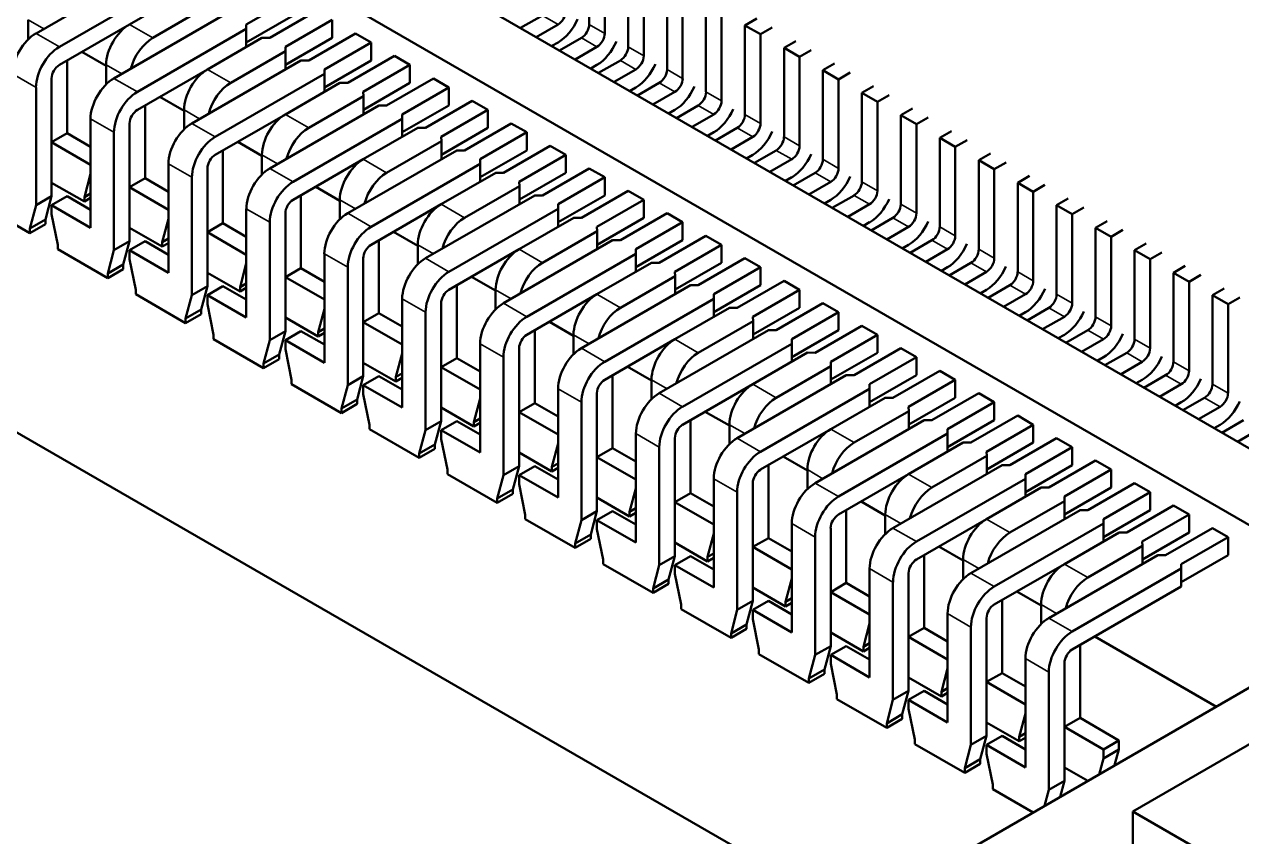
# Model space of a CAD drawing. Header units: millimetres. Extents: x 3118 to 4801, y 919 to 1849.
# Drawn here: x 3938.99 to 3950.04, y 1566.01 to 1573.38 of the extents above; entities that cross this region are included whole.
import ezdxf

# ---------------------------------------------------------------- set-up
doc = ezdxf.new("R2010")
doc.units = ezdxf.units.MM
doc.header["$LTSCALE"] = 1.8
doc.layers.add('외형선(ISO)', color=7, linetype='Continuous', lineweight=50)
doc.layers.add('좁은 외형선(ISO)', color=7, linetype='Continuous', lineweight=35)

msp = doc.modelspace()

# ---------------------------------------------------------------- linework, layer by layer
at = {"layer": '외형선(ISO)'}
for p, q in [((3951.258, 1568.868), (3921.7, 1585.933)), ((3921.099, 1585.586), (3950.656, 1568.521)), ((3918.094, 1581.703), (3947.086, 1564.965)), ((3944.116, 1573.384), (3944.116, 1574.192)), ((3944.257, 1573.302), (3944.257, 1574.11)), ((3944.469, 1573.179), (3944.469, 1573.988)), ((3940.085, 1573.873), (3939.095, 1573.302)), ((3944.611, 1573.098), (3944.611, 1573.906)), ((3944.823, 1572.975), (3944.823, 1573.783)), ((3939.307, 1573.179), (3940.297, 1573.751)), ((3940.439, 1573.67), (3939.944, 1573.384)), ((3944.964, 1572.894), (3944.964, 1573.702)), ((3940.156, 1573.261), (3940.653, 1573.548)), ((3941.429, 1573.629), (3941.004, 1573.384)), ((3945.176, 1572.771), (3945.176, 1573.579)), ((3939.025, 1573.424), (3939.025, 1573.247)), ((3940.792, 1573.465), (3939.802, 1572.894)), ((3941.004, 1573.22), (3941.429, 1573.465)), ((3941.641, 1573.506), (3941.217, 1573.261)), ((3941.782, 1573.424), (3941.358, 1573.179)), ((3941.782, 1573.424), (3941.782, 1573.261)), ((3943.493, 1573.351), (3943.691, 1573.465)), ((3945.318, 1572.69), (3945.318, 1573.498)), ((3945.636, 1573.436), (3945.53, 1573.375)), ((3939.944, 1573.384), (3939.307, 1573.016)), ((3940.015, 1572.771), (3941.004, 1573.343)), ((3941.004, 1573.343), (3941.004, 1573.384)), ((3941.004, 1573.179), (3941.004, 1573.343)), ((3943.833, 1573.384), (3943.635, 1573.269)), ((3945.53, 1572.567), (3945.53, 1573.375)), ((3945.671, 1573.294), (3945.53, 1573.375)), ((3945.671, 1573.294), (3945.777, 1573.355)), ((3941.146, 1573.261), (3940.651, 1572.975)), ((3941.146, 1573.261), (3941.217, 1573.261)), ((3941.782, 1573.261), (3941.36, 1573.017)), ((3941.57, 1573.057), (3941.994, 1573.302)), ((3942.136, 1573.22), (3941.712, 1572.975)), ((3942.136, 1573.22), (3941.994, 1573.302)), ((3942.136, 1573.057), (3942.136, 1573.22)), ((3943.776, 1573.188), (3943.833, 1573.22)), ((3944.045, 1573.261), (3943.847, 1573.147)), ((3945.671, 1572.485), (3945.671, 1573.294)), ((3945.884, 1573.171), (3945.99, 1573.232)), ((3939.732, 1573.008), (3939.512, 1573.134)), ((3940.863, 1572.853), (3941.36, 1573.14)), ((3941.358, 1573.179), (3941.36, 1573.14)), ((3941.36, 1572.977), (3941.36, 1573.14)), ((3942.348, 1573.098), (3941.924, 1572.853)), ((3942.489, 1573.016), (3942.348, 1573.098)), ((3944.186, 1573.179), (3943.988, 1573.065)), ((3945.884, 1572.363), (3945.884, 1573.171)), ((3946.025, 1573.089), (3945.884, 1573.171)), ((3946.131, 1573.151), (3946.025, 1573.089)), ((3939.378, 1572.395), (3939.378, 1573.057)), ((3939.732, 1573.016), (3939.732, 1572.839)), ((3941.499, 1573.057), (3940.509, 1572.485)), ((3941.57, 1573.057), (3941.499, 1573.057)), ((3941.712, 1572.812), (3942.136, 1573.057)), ((3942.489, 1573.016), (3942.065, 1572.771)), ((3942.489, 1573.016), (3942.489, 1572.853)), ((3944.186, 1573.016), (3944.13, 1572.983)), ((3944.2, 1572.943), (3944.399, 1573.057)), ((3946.025, 1572.281), (3946.025, 1573.089)), ((3946.343, 1573.028), (3946.237, 1572.967)), ((3939.237, 1572.894), (3939.237, 1571.824)), ((3940.651, 1572.975), (3940.015, 1572.608)), ((3940.722, 1572.363), (3941.712, 1572.934)), ((3941.712, 1572.934), (3941.712, 1572.975)), ((3941.712, 1572.771), (3941.712, 1572.934)), ((3942.277, 1572.649), (3942.702, 1572.894)), ((3942.843, 1572.812), (3942.702, 1572.894)), ((3944.54, 1572.975), (3944.342, 1572.861)), ((3946.237, 1572.159), (3946.237, 1572.967)), ((3946.378, 1572.885), (3946.237, 1572.967)), ((3946.378, 1572.885), (3946.485, 1572.947)), ((3946.378, 1572.077), (3946.378, 1572.885)), ((3939.095, 1572.812), (3939.095, 1571.742)), ((3941.853, 1572.853), (3941.358, 1572.567)), ((3941.853, 1572.853), (3941.924, 1572.853)), ((3942.065, 1572.771), (3942.067, 1572.732)), ((3942.489, 1572.853), (3942.067, 1572.609)), ((3942.843, 1572.812), (3942.419, 1572.567)), ((3942.843, 1572.649), (3942.843, 1572.812)), ((3944.483, 1572.779), (3944.54, 1572.812)), ((3944.752, 1572.853), (3944.554, 1572.738)), ((3944.894, 1572.771), (3944.695, 1572.657)), ((3946.591, 1572.763), (3946.697, 1572.824)), ((3946.591, 1571.955), (3946.591, 1572.763)), ((3946.732, 1572.681), (3946.591, 1572.763)), ((3940.439, 1572.6), (3940.219, 1572.726)), ((3941.57, 1572.445), (3942.067, 1572.732)), ((3942.067, 1572.568), (3942.067, 1572.732)), ((3943.055, 1572.69), (3942.631, 1572.445)), ((3943.196, 1572.608), (3943.055, 1572.69)), ((3946.838, 1572.742), (3946.732, 1572.681)), ((3946.732, 1571.873), (3946.732, 1572.681)), ((3940.085, 1571.987), (3940.085, 1572.649)), ((3940.439, 1572.608), (3940.439, 1572.431)), ((3941.358, 1572.567), (3940.722, 1572.2)), ((3942.207, 1572.649), (3941.217, 1572.077)), ((3942.277, 1572.649), (3942.207, 1572.649)), ((3942.419, 1572.404), (3942.843, 1572.649)), ((3942.419, 1572.526), (3942.419, 1572.567)), ((3943.196, 1572.608), (3942.772, 1572.363)), ((3943.196, 1572.608), (3943.196, 1572.445)), ((3944.894, 1572.608), (3944.837, 1572.575)), ((3944.908, 1572.534), (3945.106, 1572.649)), ((3945.247, 1572.567), (3945.049, 1572.453)), ((3947.05, 1572.62), (3946.944, 1572.559)), ((3947.086, 1572.477), (3946.944, 1572.559)), ((3946.944, 1571.751), (3946.944, 1572.559)), ((3939.59, 1572.526), (3939.59, 1571.538)), ((3939.944, 1572.485), (3939.944, 1571.416)), ((3941.429, 1571.955), (3942.419, 1572.526)), ((3942.561, 1572.445), (3942.065, 1572.159)), ((3942.419, 1572.363), (3942.419, 1572.526)), ((3942.561, 1572.445), (3942.631, 1572.445)), ((3943.196, 1572.445), (3942.774, 1572.201)), ((3942.984, 1572.24), (3943.409, 1572.485)), ((3943.55, 1572.404), (3943.409, 1572.485)), ((3945.459, 1572.445), (3945.261, 1572.33)), ((3947.086, 1572.477), (3947.192, 1572.538)), ((3947.086, 1571.669), (3947.086, 1572.477)), ((3939.237, 1572.314), (3939.378, 1572.395)), ((3939.59, 1572.273), (3939.378, 1572.395)), ((3939.802, 1572.404), (3939.802, 1571.334)), ((3942.277, 1572.036), (3942.774, 1572.323)), ((3942.772, 1572.363), (3942.774, 1572.323)), ((3942.774, 1572.16), (3942.774, 1572.323)), ((3943.55, 1572.404), (3943.126, 1572.159)), ((3943.55, 1572.24), (3943.55, 1572.404)), ((3945.19, 1572.371), (3945.247, 1572.404)), ((3945.601, 1572.363), (3945.403, 1572.249)), ((3947.298, 1572.355), (3947.404, 1572.416)), ((3947.298, 1571.546), (3947.298, 1572.355)), ((3947.439, 1572.273), (3947.298, 1572.355)), ((3947.545, 1572.334), (3947.439, 1572.273)), ((3939.59, 1572.11), (3939.237, 1572.314)), ((3940.792, 1571.579), (3940.792, 1572.24)), ((3941.146, 1572.191), (3940.927, 1572.318)), ((3942.914, 1572.24), (3941.924, 1571.669)), ((3942.984, 1572.24), (3942.914, 1572.24)), ((3943.126, 1571.996), (3943.55, 1572.24)), ((3943.762, 1572.281), (3943.338, 1572.036)), ((3943.904, 1572.2), (3943.762, 1572.281)), ((3945.615, 1572.126), (3945.813, 1572.24)), ((3947.439, 1571.465), (3947.439, 1572.273)), ((3947.757, 1572.212), (3947.651, 1572.15)), ((3940.297, 1572.118), (3940.297, 1571.13)), ((3941.146, 1572.2), (3941.146, 1572.022)), ((3942.065, 1572.159), (3941.429, 1571.791)), ((3942.136, 1571.546), (3943.126, 1572.118)), ((3943.126, 1572.118), (3943.126, 1572.159)), ((3943.126, 1571.955), (3943.126, 1572.118)), ((3943.904, 1572.2), (3943.479, 1571.955)), ((3943.904, 1572.2), (3943.904, 1572.036)), ((3945.601, 1572.2), (3945.544, 1572.167)), ((3945.954, 1572.159), (3945.756, 1572.044)), ((3947.651, 1571.342), (3947.651, 1572.15)), ((3947.793, 1572.069), (3947.651, 1572.15)), ((3947.793, 1572.069), (3947.899, 1572.13)), ((3939.534, 1571.816), (3939.59, 1572.028)), ((3939.944, 1571.906), (3940.085, 1571.987)), ((3940.297, 1571.865), (3940.085, 1571.987)), ((3940.509, 1571.996), (3940.509, 1570.926)), ((3940.651, 1572.077), (3940.651, 1571.007)), ((3943.268, 1572.037), (3942.772, 1571.751)), ((3943.268, 1572.037), (3943.338, 1572.036)), ((3943.904, 1572.036), (3943.482, 1571.793)), ((3943.691, 1571.832), (3944.116, 1572.077)), ((3944.257, 1571.996), (3943.833, 1571.751)), ((3944.257, 1571.996), (3944.116, 1572.077)), ((3944.257, 1571.832), (3944.257, 1571.996)), ((3945.897, 1571.963), (3945.954, 1571.996)), ((3946.166, 1572.036), (3945.968, 1571.922)), ((3947.793, 1571.261), (3947.793, 1572.069)), ((3948.005, 1571.946), (3948.111, 1572.008)), ((3939.534, 1571.775), (3939.237, 1571.946)), ((3940.297, 1571.701), (3939.944, 1571.906)), ((3941.853, 1571.783), (3941.634, 1571.91)), ((3942.984, 1571.628), (3943.482, 1571.915)), ((3943.479, 1571.955), (3943.482, 1571.915)), ((3943.482, 1571.752), (3943.482, 1571.915)), ((3946.308, 1571.955), (3946.11, 1571.84)), ((3948.005, 1571.138), (3948.005, 1571.946)), ((3948.146, 1571.865), (3948.005, 1571.946)), ((3948.252, 1571.926), (3948.146, 1571.865)), ((3939.237, 1571.824), (3939.095, 1571.742)), ((3939.18, 1571.612), (3939.237, 1571.824)), ((3939.237, 1571.742), (3939.378, 1571.824)), ((3939.59, 1571.701), (3939.378, 1571.824)), ((3939.534, 1571.816), (3939.59, 1571.848)), ((3939.534, 1571.816), (3939.534, 1571.775)), ((3939.59, 1571.808), (3939.534, 1571.775)), ((3941.499, 1571.171), (3941.499, 1571.832)), ((3941.853, 1571.791), (3941.853, 1571.614)), ((3943.621, 1571.832), (3942.631, 1571.261)), ((3943.691, 1571.832), (3943.621, 1571.832)), ((3943.833, 1571.587), (3944.257, 1571.832)), ((3944.469, 1571.873), (3944.045, 1571.628)), ((3944.611, 1571.791), (3944.186, 1571.546)), ((3944.611, 1571.791), (3944.469, 1571.873)), ((3944.611, 1571.791), (3944.611, 1571.628)), ((3946.308, 1571.791), (3946.251, 1571.759)), ((3946.322, 1571.718), (3946.52, 1571.832)), ((3948.146, 1571.057), (3948.146, 1571.865)), ((3948.464, 1571.803), (3948.358, 1571.742)), ((3939.039, 1571.489), (3938.586, 1571.75)), ((3939.039, 1571.53), (3939.095, 1571.742)), ((3939.59, 1571.538), (3939.237, 1571.742)), ((3939.237, 1571.661), (3939.237, 1571.742)), ((3939.237, 1571.661), (3939.293, 1571.383)), ((3941.004, 1571.71), (3941.004, 1570.722)), ((3941.358, 1571.669), (3941.358, 1570.599)), ((3942.772, 1571.751), (3942.136, 1571.383)), ((3942.843, 1571.138), (3943.833, 1571.71)), ((3943.833, 1571.71), (3943.833, 1571.751)), ((3943.833, 1571.546), (3943.833, 1571.71)), ((3944.399, 1571.424), (3944.823, 1571.669)), ((3944.964, 1571.587), (3944.823, 1571.669)), ((3946.661, 1571.751), (3946.463, 1571.636)), ((3948.358, 1570.934), (3948.358, 1571.742)), ((3948.5, 1571.661), (3948.358, 1571.742)), ((3948.5, 1571.661), (3948.606, 1571.722)), ((3948.5, 1570.852), (3948.5, 1571.661)), ((3939.039, 1571.53), (3939.18, 1571.612)), ((3939.18, 1571.571), (3939.039, 1571.489)), ((3939.18, 1571.612), (3939.18, 1571.571)), ((3940.241, 1571.407), (3940.297, 1571.62)), ((3940.651, 1571.497), (3940.792, 1571.579)), ((3941.004, 1571.456), (3940.792, 1571.579)), ((3941.217, 1571.587), (3941.217, 1570.517)), ((3943.975, 1571.628), (3943.479, 1571.342)), ((3943.975, 1571.628), (3944.045, 1571.628)), ((3944.186, 1571.546), (3944.189, 1571.507)), ((3944.611, 1571.628), (3944.189, 1571.384)), ((3944.964, 1571.587), (3944.54, 1571.342)), ((3944.964, 1571.424), (3944.964, 1571.587)), ((3946.605, 1571.555), (3946.661, 1571.587)), ((3946.873, 1571.628), (3946.675, 1571.514)), ((3947.015, 1571.546), (3946.817, 1571.432)), ((3948.712, 1571.538), (3948.818, 1571.599)), ((3939.039, 1571.489), (3939.039, 1571.53)), ((3940.241, 1571.367), (3939.944, 1571.538)), ((3940.241, 1571.407), (3940.297, 1571.44)), ((3941.004, 1571.293), (3940.651, 1571.497)), ((3942.56, 1571.375), (3942.341, 1571.501)), ((3943.691, 1571.22), (3944.189, 1571.507)), ((3944.189, 1571.344), (3944.189, 1571.507)), ((3945.176, 1571.465), (3944.752, 1571.22)), ((3945.318, 1571.383), (3945.176, 1571.465)), ((3948.712, 1570.73), (3948.712, 1571.538)), ((3948.853, 1571.456), (3948.712, 1571.538)), ((3948.959, 1571.518), (3948.853, 1571.456)), ((3948.853, 1570.648), (3948.853, 1571.456)), ((3939.293, 1571.342), (3939.293, 1571.383)), ((3939.746, 1571.081), (3939.293, 1571.342)), ((3939.746, 1571.122), (3939.802, 1571.334)), ((3939.944, 1571.416), (3939.802, 1571.334)), ((3939.887, 1571.203), (3939.944, 1571.416)), ((3939.944, 1571.334), (3940.085, 1571.416)), ((3940.297, 1571.13), (3939.944, 1571.334)), ((3939.944, 1571.252), (3939.944, 1571.334)), ((3940.297, 1571.293), (3940.085, 1571.416)), ((3940.241, 1571.407), (3940.241, 1571.367)), ((3940.297, 1571.399), (3940.241, 1571.367)), ((3942.207, 1570.762), (3942.207, 1571.424)), ((3942.56, 1571.383), (3942.56, 1571.206)), ((3943.479, 1571.342), (3942.843, 1570.975)), ((3944.328, 1571.424), (3943.338, 1570.852)), ((3944.399, 1571.424), (3944.328, 1571.424)), ((3944.54, 1571.179), (3944.964, 1571.424)), ((3944.54, 1571.301), (3944.54, 1571.342)), ((3945.318, 1571.383), (3944.894, 1571.138)), ((3945.318, 1571.383), (3945.318, 1571.22)), ((3947.015, 1571.383), (3946.958, 1571.35)), ((3947.029, 1571.31), (3947.227, 1571.424)), ((3947.368, 1571.342), (3947.17, 1571.228)), ((3949.172, 1571.395), (3949.065, 1571.334)), ((3949.065, 1570.526), (3949.065, 1571.334)), ((3949.207, 1571.252), (3949.065, 1571.334)), ((3939.944, 1571.252), (3940, 1570.975)), ((3941.712, 1571.301), (3941.712, 1570.313)), ((3942.065, 1571.261), (3942.065, 1570.191)), ((3943.55, 1570.73), (3944.54, 1571.301)), ((3944.682, 1571.22), (3944.186, 1570.934)), ((3944.54, 1571.138), (3944.54, 1571.301)), ((3944.682, 1571.22), (3944.752, 1571.22)), ((3945.318, 1571.22), (3944.896, 1570.976)), ((3945.106, 1571.016), (3945.53, 1571.261)), ((3945.671, 1571.179), (3945.53, 1571.261)), ((3947.581, 1571.22), (3947.382, 1571.105)), ((3949.207, 1571.252), (3949.313, 1571.314)), ((3949.207, 1570.444), (3949.207, 1571.252)), ((3939.746, 1571.122), (3939.887, 1571.203)), ((3939.887, 1571.163), (3939.746, 1571.081)), ((3939.746, 1571.081), (3939.746, 1571.122)), ((3939.887, 1571.203), (3939.887, 1571.163)), ((3940.948, 1570.958), (3940.651, 1571.13)), ((3940.948, 1570.999), (3941.004, 1571.212)), ((3941.358, 1571.089), (3941.499, 1571.171)), ((3941.712, 1571.048), (3941.499, 1571.171)), ((3941.924, 1571.179), (3941.924, 1570.109)), ((3944.894, 1571.138), (3944.896, 1571.099)), ((3945.671, 1571.179), (3945.247, 1570.934)), ((3945.671, 1571.016), (3945.671, 1571.179)), ((3947.312, 1571.146), (3947.368, 1571.179)), ((3947.722, 1571.138), (3947.524, 1571.024)), ((3949.419, 1571.13), (3949.525, 1571.191)), ((3949.56, 1571.048), (3949.419, 1571.13)), ((3949.419, 1570.322), (3949.419, 1571.13)), ((3949.667, 1571.109), (3949.56, 1571.048)), ((3940.651, 1571.007), (3940.509, 1570.926)), ((3940.594, 1570.795), (3940.651, 1571.007)), ((3940.651, 1570.926), (3940.792, 1571.007)), ((3941.004, 1570.885), (3940.792, 1571.007)), ((3940.948, 1570.999), (3941.004, 1571.032)), ((3940.948, 1570.999), (3940.948, 1570.958)), ((3941.712, 1570.885), (3941.358, 1571.089)), ((3942.914, 1570.354), (3942.914, 1571.016)), ((3943.267, 1570.967), (3943.048, 1571.093)), ((3945.035, 1571.016), (3944.045, 1570.444)), ((3944.399, 1570.812), (3944.896, 1571.099)), ((3944.896, 1570.935), (3944.896, 1571.099)), ((3945.106, 1571.016), (3945.035, 1571.016)), ((3945.247, 1570.771), (3945.671, 1571.016)), ((3945.884, 1571.057), (3945.459, 1570.812)), ((3946.025, 1570.975), (3945.884, 1571.057)), ((3947.736, 1570.901), (3947.934, 1571.016)), ((3949.56, 1570.24), (3949.56, 1571.048)), ((3940, 1570.934), (3940, 1570.975)), ((3940.453, 1570.673), (3940, 1570.934)), ((3940.453, 1570.713), (3940.509, 1570.926)), ((3941.004, 1570.722), (3940.651, 1570.926)), ((3940.651, 1570.844), (3940.651, 1570.926)), ((3941.004, 1570.991), (3940.948, 1570.958)), ((3942.419, 1570.893), (3942.419, 1569.905)), ((3943.267, 1570.975), (3943.267, 1570.798)), ((3944.186, 1570.934), (3943.55, 1570.567)), ((3944.257, 1570.322), (3945.247, 1570.893)), ((3945.247, 1570.893), (3945.247, 1570.934)), ((3945.247, 1570.73), (3945.247, 1570.893)), ((3946.025, 1570.975), (3945.601, 1570.73)), ((3946.025, 1570.975), (3946.025, 1570.812)), ((3947.722, 1570.975), (3947.665, 1570.942)), ((3948.076, 1570.934), (3947.877, 1570.82)), ((3949.879, 1570.987), (3949.773, 1570.926)), ((3949.914, 1570.844), (3949.773, 1570.926)), ((3949.773, 1570.118), (3949.773, 1570.926)), ((3949.914, 1570.844), (3950.02, 1570.905)), ((3940.453, 1570.713), (3940.594, 1570.795)), ((3940.594, 1570.795), (3940.594, 1570.754)), ((3940.651, 1570.844), (3940.707, 1570.566)), ((3941.655, 1570.591), (3941.712, 1570.803)), ((3942.772, 1570.852), (3942.772, 1569.783)), ((3945.389, 1570.812), (3944.894, 1570.526)), ((3945.389, 1570.812), (3945.459, 1570.812)), ((3946.025, 1570.812), (3945.603, 1570.568)), ((3945.813, 1570.607), (3946.237, 1570.852)), ((3946.378, 1570.771), (3946.237, 1570.852)), ((3948.288, 1570.812), (3948.09, 1570.697)), ((3949.914, 1570.036), (3949.914, 1570.844)), ((3940.594, 1570.754), (3940.453, 1570.673)), ((3940.453, 1570.673), (3940.453, 1570.713)), ((3941.655, 1570.55), (3941.358, 1570.722)), ((3942.065, 1570.681), (3942.207, 1570.762)), ((3942.419, 1570.477), (3942.065, 1570.681)), ((3942.419, 1570.64), (3942.207, 1570.762)), ((3942.631, 1570.771), (3942.631, 1569.701)), ((3943.974, 1570.558), (3943.755, 1570.685)), ((3945.106, 1570.403), (3945.603, 1570.69)), ((3945.601, 1570.73), (3945.603, 1570.69)), ((3945.603, 1570.527), (3945.603, 1570.69)), ((3946.378, 1570.771), (3945.954, 1570.526)), ((3946.378, 1570.607), (3946.378, 1570.771)), ((3948.019, 1570.738), (3948.076, 1570.771)), ((3948.429, 1570.73), (3948.231, 1570.616)), ((3940.707, 1570.526), (3940.707, 1570.566)), ((3941.358, 1570.599), (3941.217, 1570.517)), ((3941.301, 1570.387), (3941.358, 1570.599)), ((3941.358, 1570.517), (3941.499, 1570.599)), ((3941.712, 1570.477), (3941.499, 1570.599)), ((3941.655, 1570.591), (3941.712, 1570.624)), ((3941.655, 1570.591), (3941.655, 1570.55)), ((3941.712, 1570.583), (3941.655, 1570.55)), ((3943.621, 1569.946), (3943.621, 1570.607)), ((3943.974, 1570.567), (3943.974, 1570.389)), ((3945.742, 1570.607), (3944.752, 1570.036)), ((3945.813, 1570.607), (3945.742, 1570.607)), ((3945.954, 1570.363), (3946.378, 1570.607)), ((3946.591, 1570.648), (3946.166, 1570.403)), ((3946.732, 1570.567), (3946.308, 1570.322)), ((3946.732, 1570.567), (3946.591, 1570.648)), ((3946.732, 1570.567), (3946.732, 1570.403)), ((3948.429, 1570.567), (3948.372, 1570.534)), ((3948.443, 1570.493), (3948.641, 1570.607)), ((3941.16, 1570.264), (3940.707, 1570.526)), ((3941.16, 1570.305), (3941.217, 1570.517)), ((3941.712, 1570.313), (3941.358, 1570.517)), ((3941.358, 1570.436), (3941.358, 1570.517)), ((3943.126, 1570.485), (3943.126, 1569.497)), ((3943.479, 1570.444), (3943.479, 1569.374)), ((3944.894, 1570.526), (3944.257, 1570.158)), ((3944.964, 1569.913), (3945.954, 1570.485)), ((3945.954, 1570.485), (3945.954, 1570.526)), ((3945.954, 1570.322), (3945.954, 1570.485)), ((3946.52, 1570.199), (3946.944, 1570.444)), ((3947.086, 1570.363), (3946.944, 1570.444)), ((3948.783, 1570.526), (3948.584, 1570.411)), ((3941.16, 1570.305), (3941.301, 1570.387)), ((3941.301, 1570.346), (3941.16, 1570.264)), ((3941.301, 1570.387), (3941.301, 1570.346)), ((3941.358, 1570.436), (3941.415, 1570.158)), ((3942.362, 1570.183), (3942.419, 1570.395)), ((3942.772, 1570.273), (3942.914, 1570.354)), ((3943.126, 1570.232), (3942.914, 1570.354)), ((3943.338, 1570.363), (3943.338, 1569.293)), ((3946.096, 1570.404), (3945.601, 1570.118)), ((3946.096, 1570.404), (3946.166, 1570.403)), ((3946.732, 1570.403), (3946.31, 1570.16)), ((3947.086, 1570.363), (3946.661, 1570.118)), ((3947.086, 1570.199), (3947.086, 1570.363)), ((3948.726, 1570.33), (3948.783, 1570.363)), ((3948.995, 1570.403), (3948.797, 1570.289)), ((3941.16, 1570.264), (3941.16, 1570.305)), ((3942.362, 1570.142), (3942.065, 1570.313)), ((3943.126, 1570.068), (3942.772, 1570.273)), ((3944.681, 1570.15), (3944.462, 1570.277)), ((3945.813, 1569.995), (3946.31, 1570.282)), ((3946.308, 1570.322), (3946.31, 1570.282)), ((3946.31, 1570.119), (3946.31, 1570.282)), ((3947.298, 1570.24), (3946.873, 1569.995)), ((3947.439, 1570.158), (3947.298, 1570.24)), ((3949.136, 1570.322), (3948.938, 1570.207)), ((3941.415, 1570.117), (3941.415, 1570.158)), ((3941.867, 1569.856), (3941.415, 1570.117)), ((3941.867, 1569.897), (3941.924, 1570.109)), ((3942.065, 1570.191), (3941.924, 1570.109)), ((3942.009, 1569.979), (3942.065, 1570.191)), ((3942.065, 1570.109), (3942.207, 1570.191)), ((3942.419, 1569.905), (3942.065, 1570.109)), ((3942.065, 1570.028), (3942.065, 1570.109)), ((3942.419, 1570.068), (3942.207, 1570.191)), ((3942.362, 1570.183), (3942.419, 1570.215)), ((3942.362, 1570.183), (3942.362, 1570.142)), ((3942.419, 1570.175), (3942.362, 1570.142)), ((3944.328, 1569.538), (3944.328, 1570.199)), ((3944.681, 1570.158), (3944.681, 1569.981)), ((3945.601, 1570.118), (3944.964, 1569.75)), ((3946.449, 1570.199), (3945.459, 1569.628)), ((3946.52, 1570.199), (3946.449, 1570.199)), ((3946.661, 1569.954), (3947.086, 1570.199)), ((3946.661, 1570.077), (3946.661, 1570.118)), ((3947.439, 1570.158), (3947.015, 1569.913)), ((3947.439, 1570.158), (3947.439, 1569.995)), ((3949.136, 1570.158), (3949.079, 1570.126)), ((3949.15, 1570.085), (3949.348, 1570.199)), ((3949.49, 1570.118), (3949.292, 1570.003)), ((3942.065, 1570.028), (3942.122, 1569.75)), ((3943.833, 1570.077), (3943.833, 1569.089)), ((3944.186, 1570.036), (3944.186, 1568.966)), ((3945.671, 1569.505), (3946.661, 1570.077)), ((3946.661, 1569.913), (3946.661, 1570.077)), ((3947.227, 1569.791), (3947.651, 1570.036)), ((3947.793, 1569.954), (3947.651, 1570.036)), ((3941.867, 1569.897), (3942.009, 1569.979)), ((3942.009, 1569.938), (3941.867, 1569.856)), ((3941.867, 1569.856), (3941.867, 1569.897)), ((3942.009, 1569.979), (3942.009, 1569.938)), ((3943.069, 1569.734), (3942.772, 1569.905)), ((3943.069, 1569.774), (3943.126, 1569.987)), ((3943.479, 1569.864), (3943.621, 1569.946)), ((3943.833, 1569.823), (3943.621, 1569.946)), ((3944.045, 1569.954), (3944.045, 1568.884)), ((3946.803, 1569.995), (3946.308, 1569.709)), ((3946.803, 1569.995), (3946.873, 1569.995)), ((3947.015, 1569.913), (3947.017, 1569.874)), ((3947.439, 1569.995), (3947.017, 1569.751)), ((3947.793, 1569.954), (3947.368, 1569.709)), ((3947.793, 1569.791), (3947.793, 1569.954)), ((3949.433, 1569.922), (3949.49, 1569.954)), ((3949.702, 1569.995), (3949.504, 1569.881)), ((3949.843, 1569.913), (3949.645, 1569.799)), ((3942.772, 1569.783), (3942.631, 1569.701)), ((3942.716, 1569.57), (3942.772, 1569.783)), ((3942.772, 1569.701), (3942.914, 1569.783)), ((3943.126, 1569.66), (3942.914, 1569.783)), ((3943.069, 1569.774), (3943.126, 1569.807)), ((3943.833, 1569.66), (3943.479, 1569.864)), ((3945.035, 1569.129), (3945.035, 1569.791)), ((3945.389, 1569.742), (3945.169, 1569.868)), ((3947.156, 1569.791), (3946.166, 1569.219)), ((3946.52, 1569.587), (3947.017, 1569.874)), ((3947.017, 1569.711), (3947.017, 1569.874)), ((3947.227, 1569.791), (3947.156, 1569.791)), ((3947.368, 1569.546), (3947.793, 1569.791)), ((3948.005, 1569.832), (3947.581, 1569.587)), ((3948.146, 1569.75), (3948.005, 1569.832)), ((3949.857, 1569.677), (3950.055, 1569.791)), ((3942.122, 1569.709), (3942.122, 1569.75)), ((3942.574, 1569.448), (3942.122, 1569.709)), ((3942.574, 1569.489), (3942.631, 1569.701)), ((3943.126, 1569.497), (3942.772, 1569.701)), ((3942.772, 1569.619), (3942.772, 1569.701)), ((3943.069, 1569.774), (3943.069, 1569.734)), ((3943.126, 1569.766), (3943.069, 1569.734)), ((3944.54, 1569.669), (3944.54, 1568.68)), ((3945.389, 1569.75), (3945.389, 1569.573)), ((3946.308, 1569.709), (3945.671, 1569.342)), ((3946.378, 1569.097), (3947.368, 1569.669)), ((3947.368, 1569.669), (3947.368, 1569.709)), ((3947.368, 1569.505), (3947.368, 1569.669)), ((3948.146, 1569.75), (3947.722, 1569.505)), ((3948.146, 1569.75), (3948.146, 1569.587)), ((3949.843, 1569.75), (3949.787, 1569.717)), ((3950.197, 1569.709), (3949.999, 1569.595)), ((3942.574, 1569.489), (3942.716, 1569.57)), ((3942.716, 1569.57), (3942.716, 1569.53)), ((3942.772, 1569.619), (3942.829, 1569.342)), ((3943.776, 1569.366), (3943.833, 1569.579)), ((3944.894, 1569.628), (3944.894, 1568.558)), ((3947.51, 1569.587), (3947.015, 1569.301)), ((3947.51, 1569.587), (3947.581, 1569.587)), ((3948.146, 1569.587), (3947.724, 1569.343)), ((3947.934, 1569.383), (3948.358, 1569.628)), ((3948.5, 1569.546), (3948.358, 1569.628)), ((3942.716, 1569.53), (3942.574, 1569.448)), ((3942.574, 1569.448), (3942.574, 1569.489)), ((3943.776, 1569.325), (3943.479, 1569.497)), ((3944.186, 1569.456), (3944.328, 1569.538)), ((3944.54, 1569.252), (3944.186, 1569.456)), ((3944.54, 1569.415), (3944.328, 1569.538)), ((3944.752, 1569.546), (3944.752, 1568.476)), ((3946.096, 1569.334), (3945.876, 1569.46)), ((3947.227, 1569.179), (3947.724, 1569.466)), ((3947.722, 1569.505), (3947.724, 1569.466)), ((3947.724, 1569.302), (3947.724, 1569.466)), ((3948.5, 1569.546), (3948.076, 1569.301)), ((3948.5, 1569.383), (3948.5, 1569.546)), ((3942.829, 1569.301), (3942.829, 1569.342)), ((3943.479, 1569.374), (3943.338, 1569.293)), ((3943.423, 1569.162), (3943.479, 1569.374)), ((3943.479, 1569.293), (3943.621, 1569.374)), ((3943.833, 1569.252), (3943.621, 1569.374)), ((3943.776, 1569.366), (3943.833, 1569.399)), ((3943.776, 1569.366), (3943.776, 1569.325)), ((3943.833, 1569.358), (3943.776, 1569.325)), ((3945.742, 1568.721), (3945.742, 1569.383)), ((3946.096, 1569.342), (3946.096, 1569.165)), ((3947.863, 1569.383), (3946.873, 1568.811)), ((3947.934, 1569.383), (3947.863, 1569.383)), ((3948.076, 1569.138), (3948.5, 1569.383)), ((3948.712, 1569.424), (3948.288, 1569.179)), ((3948.853, 1569.342), (3948.429, 1569.097)), ((3948.853, 1569.342), (3948.712, 1569.424)), ((3948.853, 1569.342), (3948.853, 1569.179)), ((3943.281, 1569.04), (3942.829, 1569.301)), ((3943.281, 1569.08), (3943.338, 1569.293)), ((3943.833, 1569.089), (3943.479, 1569.293)), ((3943.479, 1569.211), (3943.479, 1569.293)), ((3945.247, 1569.26), (3945.247, 1568.272)), ((3947.015, 1569.301), (3946.378, 1568.934)), ((3947.086, 1568.689), (3948.076, 1569.26)), ((3948.076, 1569.26), (3948.076, 1569.301)), ((3948.076, 1569.097), (3948.076, 1569.26)), ((3943.281, 1569.08), (3943.423, 1569.162)), ((3943.423, 1569.121), (3943.281, 1569.04)), ((3943.423, 1569.162), (3943.423, 1569.121)), ((3943.479, 1569.211), (3943.536, 1568.933)), ((3944.483, 1568.958), (3944.54, 1569.17)), ((3944.894, 1569.048), (3945.035, 1569.129)), ((3945.247, 1569.007), (3945.035, 1569.129)), ((3945.459, 1569.138), (3945.459, 1568.068)), ((3945.601, 1569.219), (3945.601, 1568.15)), ((3948.217, 1569.179), (3947.722, 1568.893)), ((3948.217, 1569.179), (3948.288, 1569.179)), ((3948.853, 1569.179), (3948.431, 1568.935)), ((3948.641, 1568.974), (3949.065, 1569.219)), ((3949.207, 1569.138), (3948.783, 1568.893)), ((3949.207, 1569.138), (3949.065, 1569.219)), ((3949.207, 1568.974), (3949.207, 1569.138)), ((3943.281, 1569.04), (3943.281, 1569.08)), ((3944.483, 1568.917), (3944.186, 1569.089)), ((3945.247, 1568.844), (3944.894, 1569.048)), ((3946.803, 1568.925), (3946.583, 1569.052)), ((3947.934, 1568.77), (3948.431, 1569.057)), ((3948.429, 1569.097), (3948.431, 1569.057)), ((3948.431, 1568.894), (3948.431, 1569.057)), ((3949.419, 1569.015), (3948.995, 1568.77)), ((3949.56, 1568.934), (3949.419, 1569.015)), ((3943.536, 1568.893), (3943.536, 1568.933)), ((3944.186, 1568.966), (3944.045, 1568.884)), ((3944.13, 1568.754), (3944.186, 1568.966)), ((3944.186, 1568.884), (3944.328, 1568.966)), ((3944.54, 1568.844), (3944.328, 1568.966)), ((3944.483, 1568.958), (3944.54, 1568.991)), ((3944.483, 1568.958), (3944.483, 1568.917)), ((3944.54, 1568.95), (3944.483, 1568.917)), ((3946.449, 1568.313), (3946.449, 1568.974)), ((3946.803, 1568.934), (3946.803, 1568.756)), ((3948.571, 1568.974), (3947.581, 1568.403)), ((3948.641, 1568.974), (3948.571, 1568.974)), ((3948.783, 1568.73), (3949.207, 1568.974)), ((3953.789, 1568.974), (3949.051, 1566.239)), ((3949.56, 1568.934), (3949.136, 1568.689)), ((3949.56, 1568.934), (3949.56, 1568.77)), ((3943.988, 1568.631), (3943.536, 1568.893)), ((3943.988, 1568.672), (3944.045, 1568.884)), ((3944.54, 1568.68), (3944.186, 1568.884)), ((3944.186, 1568.803), (3944.186, 1568.884)), ((3944.186, 1568.803), (3944.243, 1568.525)), ((3945.954, 1568.852), (3945.954, 1567.864)), ((3946.308, 1568.811), (3946.308, 1567.741)), ((3947.722, 1568.893), (3947.086, 1568.525)), ((3947.793, 1568.28), (3948.783, 1568.852)), ((3948.783, 1568.852), (3948.783, 1568.893)), ((3948.783, 1568.689), (3948.783, 1568.852)), ((3949.348, 1568.566), (3949.773, 1568.811)), ((3949.914, 1568.73), (3949.773, 1568.811)), ((3943.988, 1568.672), (3944.13, 1568.754)), ((3944.13, 1568.713), (3943.988, 1568.631)), ((3944.13, 1568.754), (3944.13, 1568.713)), ((3945.191, 1568.509), (3944.894, 1568.68)), ((3945.191, 1568.55), (3945.247, 1568.762)), ((3945.601, 1568.64), (3945.742, 1568.721)), ((3945.954, 1568.599), (3945.742, 1568.721)), ((3946.166, 1568.73), (3946.166, 1567.66)), ((3948.925, 1568.771), (3948.429, 1568.485)), ((3948.925, 1568.771), (3948.995, 1568.77)), ((3949.136, 1568.689), (3949.138, 1568.649)), ((3949.56, 1568.77), (3949.138, 1568.527)), ((3949.914, 1568.73), (3949.49, 1568.485)), ((3949.914, 1568.566), (3949.914, 1568.73)), ((3943.988, 1568.631), (3943.988, 1568.672)), ((3945.191, 1568.55), (3945.247, 1568.582)), ((3945.954, 1568.435), (3945.601, 1568.64)), ((3947.156, 1567.905), (3947.156, 1568.566)), ((3947.51, 1568.517), (3947.29, 1568.644)), ((3949.278, 1568.566), (3948.288, 1567.995)), ((3948.641, 1568.362), (3949.138, 1568.649)), ((3949.138, 1568.486), (3949.138, 1568.649)), ((3949.348, 1568.566), (3949.278, 1568.566)), ((3949.49, 1568.321), (3949.914, 1568.566)), ((3944.243, 1568.484), (3944.243, 1568.525)), ((3944.696, 1568.223), (3944.243, 1568.484)), ((3944.696, 1568.264), (3944.752, 1568.476)), ((3944.894, 1568.558), (3944.752, 1568.476)), ((3944.837, 1568.346), (3944.894, 1568.558)), ((3944.894, 1568.476), (3945.035, 1568.558)), ((3945.247, 1568.272), (3944.894, 1568.476)), ((3944.894, 1568.395), (3944.894, 1568.476)), ((3945.247, 1568.435), (3945.035, 1568.558)), ((3945.191, 1568.55), (3945.191, 1568.509)), ((3945.247, 1568.542), (3945.191, 1568.509)), ((3947.51, 1568.525), (3947.51, 1568.348)), ((3948.429, 1568.485), (3947.793, 1568.117)), ((3949.49, 1568.444), (3949.49, 1568.485)), ((3944.696, 1568.264), (3944.837, 1568.346)), ((3944.837, 1568.346), (3944.837, 1568.305)), ((3944.894, 1568.395), (3944.95, 1568.117)), ((3945.898, 1568.141), (3945.954, 1568.354)), ((3946.661, 1568.444), (3946.661, 1567.456)), ((3947.015, 1568.403), (3947.015, 1567.333)), ((3948.5, 1567.872), (3949.49, 1568.444)), ((3949.49, 1568.28), (3949.49, 1568.444)), ((3944.837, 1568.305), (3944.696, 1568.223)), ((3944.696, 1568.223), (3944.696, 1568.264)), ((3945.898, 1568.101), (3945.601, 1568.272)), ((3946.308, 1568.231), (3946.449, 1568.313)), ((3946.661, 1568.027), (3946.308, 1568.231)), ((3946.661, 1568.19), (3946.449, 1568.313)), ((3946.873, 1568.321), (3946.873, 1567.251)), ((3948.217, 1568.109), (3947.998, 1568.235)), ((3949.49, 1568.28), (3948.5, 1567.709)), ((3945.601, 1568.15), (3945.459, 1568.068)), ((3945.544, 1567.937), (3945.601, 1568.15)), ((3945.601, 1568.068), (3945.742, 1568.15)), ((3945.954, 1568.027), (3945.742, 1568.15)), ((3945.898, 1568.141), (3945.954, 1568.174)), ((3945.898, 1568.141), (3945.898, 1568.101)), ((3945.954, 1568.133), (3945.898, 1568.101)), ((3947.863, 1567.496), (3947.863, 1568.158)), ((3944.95, 1568.076), (3944.95, 1568.117)), ((3945.403, 1567.815), (3944.95, 1568.076)), ((3945.403, 1567.856), (3945.459, 1568.068)), ((3945.954, 1567.864), (3945.601, 1568.068)), ((3945.601, 1567.986), (3945.601, 1568.068)), ((3947.368, 1568.036), (3947.368, 1567.047)), ((3948.217, 1568.117), (3948.217, 1567.94)), ((3945.403, 1567.856), (3945.544, 1567.937)), ((3945.544, 1567.937), (3945.544, 1567.897)), ((3945.601, 1567.986), (3945.657, 1567.709)), ((3946.605, 1567.733), (3946.661, 1567.946)), ((3947.015, 1567.823), (3947.156, 1567.905)), ((3947.368, 1567.782), (3947.156, 1567.905)), ((3947.581, 1567.913), (3947.581, 1566.843)), ((3947.722, 1567.995), (3947.722, 1566.925)), ((3945.544, 1567.897), (3945.403, 1567.815)), ((3945.403, 1567.815), (3945.403, 1567.856)), ((3946.605, 1567.692), (3946.308, 1567.864)), ((3947.368, 1567.619), (3947.015, 1567.823)), ((3949.808, 1567.19), (3948.705, 1567.827)), ((3945.657, 1567.668), (3945.657, 1567.709)), ((3946.308, 1567.741), (3946.166, 1567.66)), ((3946.251, 1567.529), (3946.308, 1567.741)), ((3946.308, 1567.66), (3946.449, 1567.741)), ((3946.661, 1567.619), (3946.449, 1567.741)), ((3946.605, 1567.733), (3946.661, 1567.766)), ((3946.605, 1567.733), (3946.605, 1567.692)), ((3946.661, 1567.725), (3946.605, 1567.692)), ((3948.571, 1567.088), (3948.571, 1567.75)), ((3946.11, 1567.407), (3945.657, 1567.668)), ((3946.11, 1567.447), (3946.166, 1567.66)), ((3946.661, 1567.456), (3946.308, 1567.66)), ((3946.308, 1567.578), (3946.308, 1567.66)), ((3946.308, 1567.578), (3946.364, 1567.3)), ((3948.076, 1567.627), (3948.076, 1566.639)), ((3948.429, 1567.586), (3948.429, 1566.517)), ((3946.11, 1567.447), (3946.251, 1567.529)), ((3946.251, 1567.488), (3946.11, 1567.407)), ((3946.251, 1567.529), (3946.251, 1567.488)), ((3947.086, 1565.618), (3950.374, 1567.517)), ((3947.312, 1567.325), (3947.368, 1567.537)), ((3947.722, 1567.415), (3947.863, 1567.496)), ((3948.076, 1567.374), (3947.863, 1567.496)), ((3948.288, 1567.505), (3948.288, 1566.435)), ((3946.11, 1567.407), (3946.11, 1567.447)), ((3947.312, 1567.284), (3947.015, 1567.456)), ((3947.312, 1567.325), (3947.368, 1567.358)), ((3948.076, 1567.211), (3947.722, 1567.415)), ((3946.364, 1567.26), (3946.364, 1567.3)), ((3946.817, 1566.998), (3946.364, 1567.26)), ((3946.817, 1567.039), (3946.873, 1567.251)), ((3947.015, 1567.333), (3946.873, 1567.251)), ((3946.958, 1567.121), (3947.015, 1567.333)), ((3947.015, 1567.251), (3947.156, 1567.333)), ((3947.368, 1567.047), (3947.015, 1567.251)), ((3947.015, 1567.17), (3947.015, 1567.251)), ((3947.368, 1567.211), (3947.156, 1567.333)), ((3947.312, 1567.325), (3947.312, 1567.284)), ((3947.368, 1567.317), (3947.312, 1567.284)), ((3947.015, 1567.17), (3947.071, 1566.892)), ((3948.019, 1566.917), (3948.076, 1567.129)), ((3946.817, 1567.039), (3946.958, 1567.121)), ((3946.958, 1567.08), (3946.817, 1566.998)), ((3946.817, 1566.998), (3946.817, 1567.039)), ((3946.958, 1567.121), (3946.958, 1567.08)), ((3948.019, 1566.876), (3947.722, 1567.047)), ((3948.429, 1567.007), (3948.571, 1567.088)), ((3948.924, 1566.884), (3948.571, 1567.088)), ((3947.722, 1566.925), (3947.581, 1566.843)), ((3947.665, 1566.713), (3947.722, 1566.925)), ((3947.722, 1566.843), (3947.863, 1566.925)), ((3948.076, 1566.802), (3947.863, 1566.925)), ((3948.019, 1566.917), (3948.076, 1566.949)), ((3948.019, 1566.917), (3948.019, 1566.876)), ((3948.076, 1566.909), (3948.019, 1566.876)), ((3948.783, 1566.802), (3948.429, 1567.007)), ((3947.071, 1566.851), (3947.071, 1566.892)), ((3947.524, 1566.59), (3947.071, 1566.851)), ((3947.524, 1566.631), (3947.581, 1566.843)), ((3948.076, 1566.639), (3947.722, 1566.843)), ((3947.722, 1566.762), (3947.722, 1566.843)), ((3948.783, 1566.802), (3948.924, 1566.884)), ((3948.783, 1566.721), (3948.783, 1566.802)), ((3948.924, 1566.802), (3948.783, 1566.721)), ((3948.885, 1566.658), (3948.924, 1566.802)), ((3948.924, 1566.802), (3948.924, 1566.884)), ((3947.524, 1566.631), (3947.665, 1566.713)), ((3947.665, 1566.713), (3947.665, 1566.672)), ((3947.722, 1566.762), (3947.779, 1566.484)), ((3948.744, 1566.576), (3948.783, 1566.721)), ((3947.665, 1566.672), (3947.524, 1566.59)), ((3947.524, 1566.59), (3947.524, 1566.631)), ((3948.641, 1566.517), (3948.429, 1566.639)), ((3947.779, 1566.443), (3947.779, 1566.484)), ((3948.429, 1566.517), (3948.288, 1566.435)), ((3948.391, 1566.372), (3948.429, 1566.517)), ((3948.146, 1566.231), (3947.779, 1566.443)), ((3948.249, 1566.29), (3948.288, 1566.435)), ((3949.051, 1564.157), (3949.051, 1566.239)), ((3952.283, 1564.373), (3949.051, 1566.239))]:
    msp.add_line(p, q, dxfattribs=at)
for centre, major_axis, start_param, end_param in [((3943.833, 1573.465), (0.05, 0.0866), 3.926991, 5.497787), ((3943.833, 1573.465), (0.15, 0.26), 3.926991, 4.912102), ((3939.944, 1573.139), (0.15, 0.26), 0.785398, 2.356194), ((3944.045, 1573.343), (0.05, 0.0866), 3.926991, 5.497787), ((3939.095, 1573.057), (0.15, 0.26), 0.785398, 2.356194), ((3940.156, 1573.016), (0.15, 0.26), 0.785398, 2.016358), ((3944.186, 1573.261), (0.05, 0.0866), 3.926991, 5.497787), ((3944.186, 1573.261), (0.15, 0.26), 3.926991, 4.912102), ((3939.307, 1572.934), (0.15, 0.26), 0.785398, 2.356194), ((3944.399, 1573.139), (0.05, 0.0866), 3.926991, 5.497787), ((3944.54, 1573.057), (0.05, 0.0866), 3.926991, 5.497787), ((3939.307, 1572.934), (0.05, 0.0866), 0.785398, 2.356194), ((3944.54, 1573.057), (0.15, 0.26), 3.926991, 4.912102), ((3939.802, 1572.649), (0.15, 0.26), 0.785398, 2.356194), ((3940.651, 1572.73), (0.15, 0.26), 0.785398, 2.356194), ((3944.752, 1572.934), (0.05, 0.0866), 3.926991, 5.497787), ((3944.894, 1572.853), (0.05, 0.0866), 3.926991, 5.497787), ((3940.015, 1572.526), (0.15, 0.26), 0.785398, 2.356194), ((3940.863, 1572.608), (0.15, 0.26), 0.785398, 2.016358), ((3944.894, 1572.853), (0.15, 0.26), 3.926991, 4.912102), ((3945.106, 1572.73), (0.05, 0.0866), 3.926991, 5.497787), ((3945.247, 1572.649), (0.05, 0.0866), 3.926991, 5.497787), ((3940.015, 1572.526), (0.05, 0.0866), 0.785398, 2.356194), ((3941.358, 1572.322), (0.15, 0.26), 0.785398, 2.356194), ((3945.247, 1572.649), (0.15, 0.26), 3.926991, 4.912102), ((3945.459, 1572.526), (0.05, 0.0866), 3.926991, 5.497787), ((3940.509, 1572.24), (0.15, 0.26), 0.785398, 2.356194), ((3941.57, 1572.2), (0.15, 0.26), 0.785398, 2.016358), ((3945.601, 1572.445), (0.05, 0.0866), 3.926991, 5.497787), ((3940.722, 1572.118), (0.15, 0.26), 0.785398, 2.356194), ((3945.601, 1572.445), (0.15, 0.26), 3.926991, 4.912102), ((3945.813, 1572.322), (0.05, 0.0866), 3.926991, 5.497787), ((3945.954, 1572.24), (0.05, 0.0866), 3.926991, 5.497787), ((3940.722, 1572.118), (0.05, 0.0866), 0.785398, 2.356194), ((3942.065, 1571.914), (0.15, 0.26), 0.785398, 2.356194), ((3945.954, 1572.24), (0.15, 0.26), 3.926991, 4.912102), ((3946.166, 1572.118), (0.05, 0.0866), 3.926991, 5.497787), ((3941.217, 1571.832), (0.15, 0.26), 0.785398, 2.356194), ((3942.277, 1571.791), (0.15, 0.26), 0.785398, 2.016358), ((3946.308, 1572.036), (0.05, 0.0866), 3.926991, 5.497787), ((3946.308, 1572.036), (0.15, 0.26), 3.926991, 4.912102), ((3941.429, 1571.71), (0.15, 0.26), 0.785398, 2.356194), ((3946.52, 1571.914), (0.05, 0.0866), 3.926991, 5.497787), ((3941.429, 1571.71), (0.05, 0.0866), 0.785398, 2.356194), ((3946.661, 1571.832), (0.05, 0.0866), 3.926991, 5.497787), ((3946.661, 1571.832), (0.15, 0.26), 3.926991, 4.912102), ((3941.924, 1571.424), (0.15, 0.26), 0.785398, 2.356194), ((3942.772, 1571.506), (0.15, 0.26), 0.785398, 2.356194), ((3946.873, 1571.71), (0.05, 0.0866), 3.926991, 5.497787), ((3947.015, 1571.628), (0.05, 0.0866), 3.926991, 5.497787), ((3942.136, 1571.301), (0.15, 0.26), 0.785398, 2.356194), ((3942.984, 1571.383), (0.15, 0.26), 0.785398, 2.016358), ((3947.015, 1571.628), (0.15, 0.26), 3.926991, 4.912102), ((3947.227, 1571.506), (0.05, 0.0866), 3.926991, 5.497787), ((3947.368, 1571.424), (0.05, 0.0866), 3.926991, 5.497787), ((3942.136, 1571.301), (0.05, 0.0866), 0.785398, 2.356194), ((3943.479, 1571.097), (0.15, 0.26), 0.785398, 2.356194), ((3947.368, 1571.424), (0.15, 0.26), 3.926991, 4.912102), ((3947.581, 1571.301), (0.05, 0.0866), 3.926991, 5.497787), ((3942.631, 1571.016), (0.15, 0.26), 0.785398, 2.356194), ((3943.691, 1570.975), (0.15, 0.26), 0.785398, 2.016358), ((3947.722, 1571.22), (0.05, 0.0866), 3.926991, 5.497787), ((3942.843, 1570.893), (0.15, 0.26), 0.785398, 2.356194), ((3947.722, 1571.22), (0.15, 0.26), 3.926991, 4.912102), ((3947.934, 1571.097), (0.05, 0.0866), 3.926991, 5.497787), ((3948.076, 1571.016), (0.05, 0.0866), 3.926991, 5.497787), ((3942.843, 1570.893), (0.05, 0.0866), 0.785398, 2.356194), ((3944.186, 1570.689), (0.15, 0.26), 0.785398, 2.356194), ((3948.076, 1571.016), (0.15, 0.26), 3.926991, 4.912102), ((3948.288, 1570.893), (0.05, 0.0866), 3.926991, 5.497787), ((3943.338, 1570.607), (0.15, 0.26), 0.785398, 2.356194), ((3944.399, 1570.567), (0.15, 0.26), 0.785398, 2.016358), ((3948.429, 1570.812), (0.05, 0.0866), 3.926991, 5.497787), ((3948.429, 1570.812), (0.15, 0.26), 3.926991, 4.912102), ((3943.55, 1570.485), (0.15, 0.26), 0.785398, 2.356194), ((3948.641, 1570.689), (0.05, 0.0866), 3.926991, 5.497787), ((3943.55, 1570.485), (0.05, 0.0866), 0.785398, 2.356194), ((3948.783, 1570.607), (0.05, 0.0866), 3.926991, 5.497787), ((3948.783, 1570.607), (0.15, 0.26), 3.926991, 4.912102), ((3944.045, 1570.199), (0.15, 0.26), 0.785398, 2.356194), ((3944.894, 1570.281), (0.15, 0.26), 0.785398, 2.356194), ((3948.995, 1570.485), (0.05, 0.0866), 3.926991, 5.497787), ((3949.136, 1570.403), (0.05, 0.0866), 3.926991, 5.497787), ((3945.106, 1570.158), (0.15, 0.26), 0.785398, 2.016358), ((3949.136, 1570.403), (0.15, 0.26), 3.926991, 4.912102), ((3944.257, 1570.077), (0.15, 0.26), 0.785398, 2.356194), ((3949.348, 1570.281), (0.05, 0.0866), 3.926991, 5.497787), ((3949.49, 1570.199), (0.05, 0.0866), 3.926991, 5.497787), ((3944.257, 1570.077), (0.05, 0.0866), 0.785398, 2.356194), ((3945.601, 1569.873), (0.15, 0.26), 0.785398, 2.356194), ((3949.49, 1570.199), (0.15, 0.26), 3.926991, 4.912102), ((3949.702, 1570.077), (0.05, 0.0866), 3.926991, 5.497787), ((3944.752, 1569.791), (0.15, 0.26), 0.785398, 2.356194), ((3949.843, 1569.995), (0.05, 0.0866), 3.926991, 5.497787), ((3944.964, 1569.669), (0.15, 0.26), 0.785398, 2.356194), ((3945.813, 1569.75), (0.15, 0.26), 0.785398, 2.016358), ((3949.843, 1569.995), (0.15, 0.26), 3.926991, 4.912102), ((3944.964, 1569.669), (0.05, 0.0866), 0.785398, 2.356194), ((3946.308, 1569.464), (0.15, 0.26), 0.785398, 2.356194), ((3945.459, 1569.383), (0.15, 0.26), 0.785398, 2.356194), ((3946.52, 1569.342), (0.15, 0.26), 0.785398, 2.016358), ((3945.671, 1569.26), (0.15, 0.26), 0.785398, 2.356194), ((3945.671, 1569.26), (0.05, 0.0866), 0.785398, 2.356194), ((3947.015, 1569.056), (0.15, 0.26), 0.785398, 2.356194), ((3946.166, 1568.974), (0.15, 0.26), 0.785398, 2.356194), ((3947.227, 1568.934), (0.15, 0.26), 0.785398, 2.016358), ((3946.378, 1568.852), (0.15, 0.26), 0.785398, 2.356194), ((3946.378, 1568.852), (0.05, 0.0866), 0.785398, 2.356194), ((3946.873, 1568.566), (0.15, 0.26), 0.785398, 2.356194), ((3947.722, 1568.648), (0.15, 0.26), 0.785398, 2.356194), ((3947.086, 1568.444), (0.15, 0.26), 0.785398, 2.356194), ((3947.934, 1568.525), (0.15, 0.26), 0.785398, 2.016358), ((3947.086, 1568.444), (0.05, 0.0866), 0.785398, 2.356194), ((3948.429, 1568.24), (0.15, 0.26), 0.785398, 2.356194), ((3947.581, 1568.158), (0.15, 0.26), 0.785398, 2.356194), ((3948.641, 1568.117), (0.15, 0.26), 0.785398, 2.016358), ((3947.793, 1568.036), (0.15, 0.26), 0.785398, 2.356194), ((3947.793, 1568.036), (0.05, 0.0866), 0.785398, 2.356194), ((3948.288, 1567.75), (0.15, 0.26), 0.785398, 2.356194), ((3948.5, 1567.627), (0.15, 0.26), 0.785398, 2.356194), ((3948.5, 1567.627), (0.05, 0.0866), 0.785398, 2.356194)]:
    msp.add_ellipse(centre, major_axis=major_axis, ratio=0.57735, start_param=start_param, end_param=end_param, dxfattribs=at)
at = {"layer": '좁은 외형선(ISO)'}
for p, q in [((3939.166, 1573.343), (3939.025, 1573.424)), ((3943.691, 1573.465), (3943.833, 1573.384)), ((3939.944, 1573.384), (3940.156, 1573.261)), ((3944.257, 1573.302), (3944.116, 1573.384)), ((3939.307, 1573.179), (3939.095, 1573.302)), ((3944.045, 1573.261), (3944.186, 1573.179)), ((3944.611, 1573.098), (3944.469, 1573.179)), ((3939.873, 1572.934), (3939.732, 1573.016)), ((3944.399, 1573.057), (3944.54, 1572.975)), ((3939.095, 1572.812), (3938.883, 1572.934)), ((3940.015, 1572.771), (3939.802, 1572.894)), ((3940.651, 1572.975), (3940.863, 1572.853)), ((3944.964, 1572.894), (3944.823, 1572.975)), ((3944.752, 1572.853), (3944.894, 1572.771)), ((3945.318, 1572.69), (3945.176, 1572.771)), ((3940.58, 1572.526), (3940.439, 1572.608)), ((3941.358, 1572.567), (3941.57, 1572.445)), ((3945.106, 1572.649), (3945.247, 1572.567)), ((3945.671, 1572.485), (3945.53, 1572.567)), ((3939.802, 1572.404), (3939.59, 1572.526)), ((3940.722, 1572.363), (3940.509, 1572.485)), ((3945.459, 1572.445), (3945.601, 1572.363)), ((3946.025, 1572.281), (3945.884, 1572.363)), ((3945.813, 1572.24), (3945.954, 1572.159)), ((3940.509, 1571.996), (3940.297, 1572.118)), ((3941.287, 1572.118), (3941.146, 1572.2)), ((3942.065, 1572.159), (3942.277, 1572.036)), ((3946.378, 1572.077), (3946.237, 1572.159)), ((3941.429, 1571.955), (3941.217, 1572.077)), ((3946.166, 1572.036), (3946.308, 1571.955)), ((3946.732, 1571.873), (3946.591, 1571.955)), ((3941.994, 1571.71), (3941.853, 1571.791)), ((3946.52, 1571.832), (3946.661, 1571.751)), ((3941.217, 1571.587), (3941.004, 1571.71)), ((3942.136, 1571.546), (3941.924, 1571.669)), ((3942.772, 1571.751), (3942.984, 1571.628)), ((3947.086, 1571.669), (3946.944, 1571.751)), ((3946.873, 1571.628), (3947.015, 1571.546)), ((3947.439, 1571.465), (3947.298, 1571.546)), ((3942.702, 1571.301), (3942.56, 1571.383)), ((3943.479, 1571.342), (3943.691, 1571.22)), ((3947.227, 1571.424), (3947.368, 1571.342)), ((3947.793, 1571.261), (3947.651, 1571.342)), ((3941.924, 1571.179), (3941.712, 1571.301)), ((3942.843, 1571.138), (3942.631, 1571.261)), ((3947.581, 1571.22), (3947.722, 1571.138)), ((3948.146, 1571.057), (3948.005, 1571.138)), ((3947.934, 1571.016), (3948.076, 1570.934)), ((3942.631, 1570.771), (3942.419, 1570.893)), ((3943.409, 1570.893), (3943.267, 1570.975)), ((3944.186, 1570.934), (3944.399, 1570.812)), ((3948.5, 1570.852), (3948.358, 1570.934)), ((3943.55, 1570.73), (3943.338, 1570.852)), ((3948.288, 1570.812), (3948.429, 1570.73)), ((3948.853, 1570.648), (3948.712, 1570.73)), ((3944.116, 1570.485), (3943.974, 1570.567)), ((3948.641, 1570.607), (3948.783, 1570.526)), ((3943.338, 1570.363), (3943.126, 1570.485)), ((3944.257, 1570.322), (3944.045, 1570.444)), ((3944.894, 1570.526), (3945.106, 1570.403)), ((3949.207, 1570.444), (3949.065, 1570.526)), ((3948.995, 1570.403), (3949.136, 1570.322)), ((3949.56, 1570.24), (3949.419, 1570.322)), ((3944.823, 1570.077), (3944.681, 1570.158)), ((3945.601, 1570.118), (3945.813, 1569.995)), ((3949.348, 1570.199), (3949.49, 1570.118)), ((3949.914, 1570.036), (3949.773, 1570.118)), ((3944.045, 1569.954), (3943.833, 1570.077)), ((3944.964, 1569.913), (3944.752, 1570.036)), ((3949.702, 1569.995), (3949.843, 1569.913)), ((3944.752, 1569.546), (3944.54, 1569.669)), ((3945.53, 1569.669), (3945.389, 1569.75)), ((3946.308, 1569.709), (3946.52, 1569.587)), ((3945.671, 1569.505), (3945.459, 1569.628)), ((3946.237, 1569.26), (3946.096, 1569.342)), ((3945.459, 1569.138), (3945.247, 1569.26)), ((3947.015, 1569.301), (3947.227, 1569.179)), ((3946.378, 1569.097), (3946.166, 1569.219)), ((3946.944, 1568.852), (3946.803, 1568.934)), ((3946.166, 1568.73), (3945.954, 1568.852)), ((3947.086, 1568.689), (3946.873, 1568.811)), ((3947.722, 1568.893), (3947.934, 1568.77)), ((3947.651, 1568.444), (3947.51, 1568.525)), ((3948.429, 1568.485), (3948.641, 1568.362)), ((3946.873, 1568.321), (3946.661, 1568.444)), ((3947.793, 1568.28), (3947.581, 1568.403)), ((3947.581, 1567.913), (3947.368, 1568.036)), ((3948.358, 1568.036), (3948.217, 1568.117)), ((3948.5, 1567.872), (3948.288, 1567.995)), ((3948.288, 1567.505), (3948.076, 1567.627))]:
    msp.add_line(p, q, dxfattribs=at)

doc.saveas('drawing.dxf')
